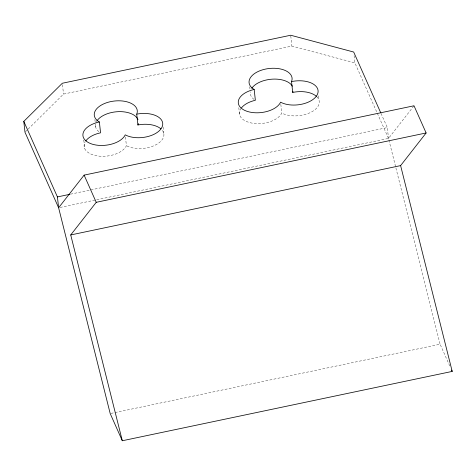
<?xml version="1.0" encoding="UTF-8"?>
<svg xmlns="http://www.w3.org/2000/svg" width="476" height="476" viewBox="0 0 476 476"><rect width="100%" height="100%" fill="white"/><g stroke="black" fill="none" stroke-linecap="round" stroke-linejoin="round"><path stroke-width="0.36" stroke-dasharray="2.38 1.78" d="M60.071 207.459L388.505 138.415L414.013 105.773M25.514 131.703L27.626 129.615M28.149 129.091L63.51 94.093L291.895 46.083L354.876 62.88L388.505 138.415L395.723 167.201M70.507 194.172L387.321 127.574L388.505 138.415M110.932 413.412L440.092 344.219L449.838 366.103M381.014 113.413L387.321 127.574M395.901 167.921L440.092 344.219M354.084 55.656L354.876 62.88M318.355 95.854L318.747 99.466M290.788 35.968L291.895 46.083M280.828 104.363L281.774 113.032A21.622 11.995 -6.2 0 1 259.117 123.635A21.622 11.995 -6.2 0 1 239.517 114.175L238.726 106.951M249.751 86.787L249.989 88.953M163.066 127.021L163.934 134.97M125.462 137.023L126.414 145.692A21.622 11.995 -6.2 0 1 99.68 156.182A21.622 11.995 -6.2 0 1 85.014 142.187M94.902 119.571L95.141 121.737M95.456 124.629L95.771 127.52M83.776 139.992L84.722 148.667M62.481 84.698L63.51 94.093M239.517 114.175L239.458 112.58A21.622 11.995 -6.2 0 1 241.088 108.367M316.921 96.812A21.622 11.995 -6.2 0 1 309.995 112.747A21.622 11.995 -6.2 0 1 281.774 113.032M254.077 99.448A21.622 11.995 -6.2 0 1 250.305 91.844M98.871 131.679A21.622 11.995 -6.2 0 1 95.551 124.141M95.932 122.784A21.622 11.995 -6.2 0 1 96.485 121.606M162.364 130.394A21.622 11.995 -6.2 0 1 153.825 145.769A21.622 11.995 -6.2 0 1 126.414 145.692"/><path stroke-width="0.71" d="M316.409 96.325A21.622 11.995 -6.2 0 0 292.722 92.427L291.532 81.586L292.002 79.992A21.622 11.995 -6.2 0 0 264.162 69.389A21.622 11.995 -6.2 0 0 254.178 89.446L255.362 100.287L253.994 100.62A21.622 11.995 -6.2 0 0 241.516 107.796M292.722 92.427L293.032 91.362M84.121 175.12L58.613 207.762L110.2 413.567L122.308 440.758L452.2 371.411L400.613 165.606L426.121 132.965L414.013 105.773L84.121 175.12L96.229 202.312L70.722 234.954L122.308 440.758M23.8 121.392L57.429 196.927L58.613 207.762L24.984 132.227L23.8 121.392L62.32 83.252L290.711 35.242L353.692 52.039L380.717 112.741M254.178 89.446L252.81 89.785A21.622 11.995 -6.2 0 0 238.268 101.745L238.333 103.34A21.622 11.995 -6.2 0 0 257.927 112.794A21.622 11.995 -6.2 0 0 280.59 102.191A21.622 11.995 -6.2 0 0 308.162 102.197A21.622 11.995 -6.2 0 0 316.391 86.709A21.622 11.995 -6.2 0 0 291.532 81.586M57.429 196.927L69.782 194.327M96.229 202.312L426.121 132.965M70.722 234.954L400.613 165.606M99.377 121.981L97.687 120.839A21.622 11.995 -6.2 0 1 112.128 101.346A21.622 11.995 -6.2 0 1 136.737 114.133A21.622 11.995 -6.2 0 1 161.703 127.752A21.622 11.995 -6.2 0 1 125.224 134.851A21.622 11.995 -6.2 0 1 102.376 145.46A21.622 11.995 -6.2 0 1 82.943 135.785A21.622 11.995 -6.2 0 1 99.377 121.981L100.561 132.822A21.622 11.995 -6.2 0 0 85.745 140.997M451.611 370.084L452.2 371.411M136.737 114.133L137.921 124.974A21.622 11.995 -6.2 0 1 160.947 128.895M251.774 88.268A21.622 11.995 -6.2 0 1 272.694 79.135A21.622 11.995 -6.2 0 1 292.371 86.192M138.343 123.617A21.622 11.995 -6.2 0 1 137.921 124.974M96.842 121.017A21.622 11.995 -6.2 0 1 118.536 111.646A21.622 11.995 -6.2 0 1 137.992 119.589"/></g></svg>
